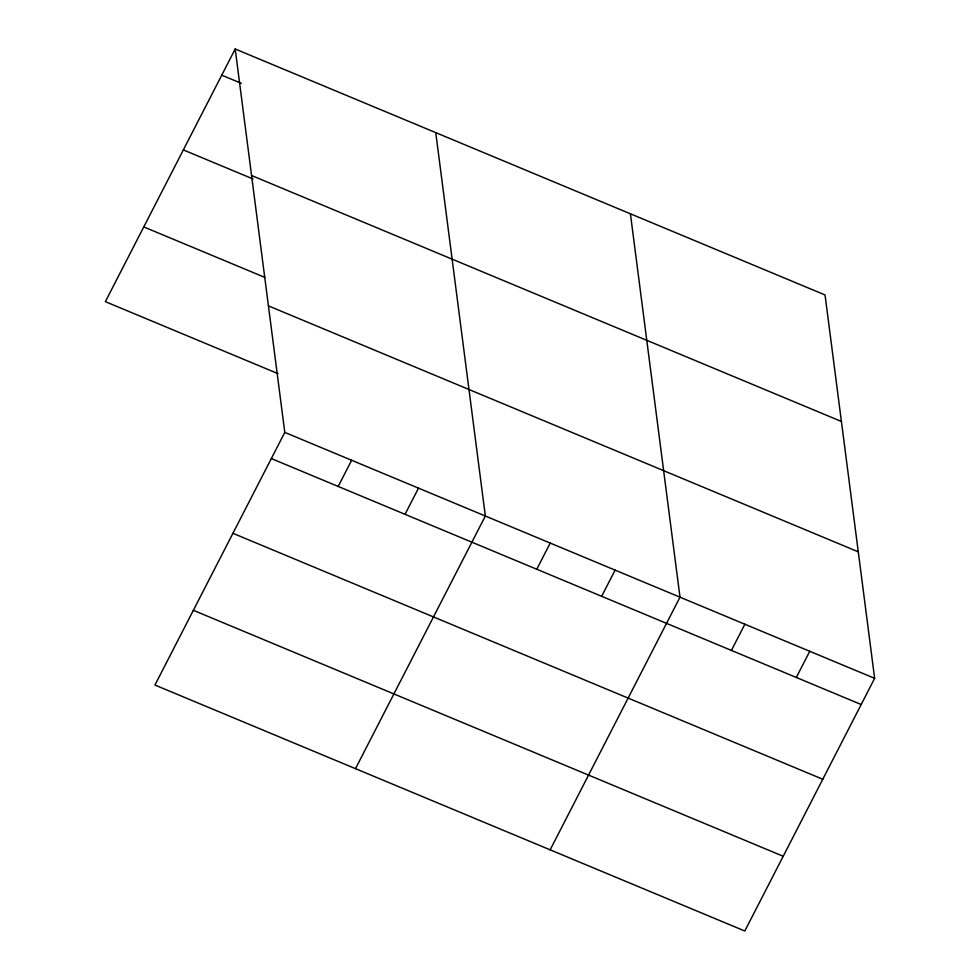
<?xml version="1.0" encoding="UTF-8"?>
<svg xmlns="http://www.w3.org/2000/svg" width="980" height="980" viewBox="0 0 980 980"><rect width="100%" height="100%" fill="white"/><g stroke="black" fill="none" stroke-linecap="round" stroke-linejoin="round"><path stroke-width="1.47" d="M235.2 49L284.788 432.388L154.95 685.045L744.8 931L874.638 678.344L825.05 294.956L235.2 49L105.362 301.656L278.05 373.662M338.186 486.435L351.649 460.257M405.046 514.316L418.497 488.138M355.495 768.663L485.345 516.019L435.757 132.631M536.771 569.245L550.221 543.067M601.659 596.293L615.109 570.127M550.148 849.832L679.998 597.175L630.41 213.787M731.423 650.414L744.874 624.236M796.311 677.462L809.762 651.296M221.75 75.178L241.252 83.3M251.566 175.518L841.416 421.474M183.346 149.916L252.975 178.948M143.766 226.919L264.931 277.438M268.434 305.87L858.272 551.826M284.788 432.388L874.638 678.344M271.338 458.567L861.187 704.522M232.934 533.304L822.784 779.259M193.354 610.307L783.204 856.263"/></g></svg>
